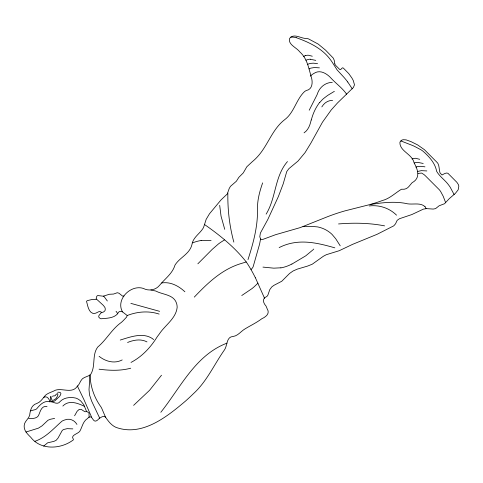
<?xml version="1.0" encoding="UTF-8"?>
<svg xmlns="http://www.w3.org/2000/svg" width="483" height="483" viewBox="0 0 483 483"><rect width="100%" height="100%" fill="white"/><g stroke="black" fill="none" stroke-linecap="round" stroke-linejoin="round"><path stroke-width="0.72" d="M89.083 417.354L89.011 413.08L86.397 411.105L83.782 404.73L80.86 401.119A20.558 20.111 23.1 0 0 79.967 400.383L78.638 399.441A13.222 12.932 23.1 0 0 75.928 398.125C70.832 396.887 64.257 397.4 60.393 401.27C57.507 405.521 53.704 401.675 50.178 401.699A3.037 2.97 23.1 0 0 49.834 401.802C49.399 398.825 46.99 395.492 43.705 397.346M334.81 63.913A4.758 4.649 23.1 0 0 335.83 65.573L336.53 66.28A23.975 23.45 23.1 0 1 336.911 66.648L338.849 68.61A11.707 11.447 23.1 0 0 339.157 68.906L339.471 69.214A3.574 3.496 23.1 0 1 339.67 69.449C340.956 70.838 342.006 66.557 343.377 68.115A2.91 2.85 23.1 0 0 343.618 68.387A6.575 6.43 23.1 0 0 343.818 68.58L343.884 68.646A13.904 13.596 23.1 0 1 344.385 69.129L348.774 73.627L351.859 77.956A42.619 41.683 23.1 0 1 353.29 80.601L354.48 84.827L353.381 87.495L337.454 103L331.205 109.979L322.481 122.187L310.792 143.258L305.057 152.616L298.035 161.05L288.87 168.682L286.763 171.537L283.189 183.896L278.377 196.539L267.805 219.499L260.373 233.084L259.8 236.724L260.548 239.049L259.631 243.957L253.158 266.713A8.99 8.797 23.1 0 1 252.295 268.119A12.407 12.135 23.1 0 1 251.003 269.538M311.179 119.959C310.146 124.837 308.396 129.933 304.067 132.843M247.996 259.606C253.273 243.245 257.928 226.34 257.481 209C257.312 200.016 259.697 191.28 262.649 182.876M309.217 110.215L316.268 96.328A77.715 76.012 23.1 0 0 317.204 94.42C319.251 87.562 325.023 82.539 332.298 82.333M266.127 214.132C276.264 197.698 274.435 176.561 287.457 161.57M74.587 415.778L77.159 411.232L79.254 409.361L81.204 409.397L84.73 411.655L86.137 411.739A2.017 1.974 23.1 0 0 86.578 411.377M52.405 396.368C53.384 395.323 55.05 396.706 55.823 394.75A1.346 1.316 23.1 0 0 56.064 394.418C59.85 391.061 56.922 398.97 54.766 399.435A5.814 5.687 23.1 0 1 53.541 400.129C50.504 402.436 51.083 390.469 50.461 400.22A1.962 1.92 23.1 0 0 50.763 400.679L51.095 400.981A3.061 2.989 23.1 0 0 52.671 401.608M161.503 375.225L149.603 390.258L133.622 405.346M321.829 106.906C324.093 103.078 327.969 100.15 332.582 100.482M160.827 412.277C180.63 387.463 195.404 355.059 226.998 343.141M334.816 63.907L334.2 60.206L333.27 58.105L325.608 50.19L318.237 44.098L308.715 38.984A11.664 11.411 23.1 0 0 306.965 38.519C301.211 38.9 294.117 32.808 289.655 38.332C287.626 44.575 296.785 47.612 299.768 51.886C307.152 58.274 308.685 68.163 311.269 77.02C312.942 81.917 312.634 89.361 306.385 90.496A9.503 9.298 23.1 0 0 304.495 91.631C296.049 99.655 294.189 112.708 284.523 119.802C271.989 129.529 267.842 145.8 257.161 157.102A49.526 48.439 23.1 0 1 252.331 161.654L246.843 166.75L243.257 172.926L238.85 177.333L236.362 181.24L230.476 186.341L229.208 188.485L227.306 193.937L220.966 199.974L209.513 213.746L206.175 219.318L203.862 226.533A15.221 14.888 23.1 0 1 203.053 228.338C199.521 234.007 192.892 237.479 191.902 244.754C189.62 254.082 179.567 257.517 174.967 265.149C172.522 273.487 165.126 278.613 159.813 285.048C155.906 290.102 148.867 291.352 143.312 288.417C130.863 284.3 115.413 299.418 122.513 311.903M319.843 102.42L321.835 100.186A31.848 31.154 23.1 0 1 323.544 98.562L327.655 95.417L334.369 91.335M123.992 295.976L122.579 296.121L119.029 293.241L117.321 292.716L113.559 294.056L109.369 294.274L103.211 296.2L97.808 295.53A2.288 2.234 23.1 0 0 97.047 295.982L96.443 297.033L96.111 299.418L92.446 299.4L87.351 300.625L86.511 301.271C87.677 305.202 88.353 312.078 93.11 313.467A5.307 5.192 23.1 0 0 94.608 313.419C96.805 313.37 99.166 310.321 101.146 312.018A1.594 1.558 23.1 0 1 101.291 312.38C100.718 314.167 96.624 316.244 99.866 318.249A3.924 3.834 23.1 0 0 101.032 318.768C107.154 318.176 115.334 318.382 118.667 312.139A3.924 3.84 23.1 0 1 119.893 311.384L122.072 311.547L127.204 315.508L126.546 317.138L123.376 320.489A69.377 67.862 23.1 0 1 121.384 322.372C111.863 329.068 106.58 339.621 97.765 347.023C91.77 354.836 95.876 365.885 90.744 374.331C87.936 377.114 82.828 376.698 80.921 380.725C79.755 382.578 79.121 384.836 77.334 386.225C72.275 394.031 62.627 387.873 55.533 390.161C52.279 391.967 48.439 392.739 45.559 395.166C42.878 398.143 40.832 401.995 36.853 403.468C31.486 404.863 30.133 410.556 29.656 415.386C28.467 419.256 24.072 421.605 24.15 425.958C23.896 430.745 27.658 434.223 30.779 437.296C40.862 450.524 61.057 449.25 73.277 439.922A0.833 0.815 23.1 0 0 73.325 439.156C70.113 435.171 78.065 433.855 79.773 431.301C82.327 427.026 82.762 421.484 87.489 418.532C93.479 412.108 91.921 426.652 99.063 418.604A27.114 26.523 23.1 0 1 100.959 417.409C102.438 416.352 104.745 415.815 105.898 417.662C108.488 421.52 111.495 425.312 115.823 427.298C141.857 436.904 166.756 416.968 185.466 401.113A224.239 219.342 23.1 0 0 193.454 393.657C206.821 381.467 214.108 364.611 224.36 350.036C227.547 345.84 226.129 336.796 233.011 336.494C238.095 335.854 241.029 331.072 245.261 328.748C250.774 325.415 256.63 322.644 261.792 318.75C265.855 316.92 270.395 313.491 267.111 308.691A22.616 22.121 23.1 0 0 265.946 305.968C263.072 302.853 261.901 298.319 266.773 296.508A4.915 4.806 23.1 0 0 267.89 295.059L269.798 289.601L271.796 286.908L273.988 285.302L281.752 281.269L289.552 273.469L293.084 270.993L297.268 269.134L307.635 266.061L312.266 264.195L323.387 256.25L326.321 254.704L339.217 250.713L352.524 244.38L377.12 234.291L393.784 225.827L395.529 223.822L397.177 220.32L399.477 218.721L411.866 214.543L423.374 209.139L426.447 208.62L433.215 209.073L435.575 208.632L439.15 205.764L444.535 203.729L449.232 198.694L455.378 193.357L458.156 189.837L458.808 186.287A6.907 6.756 23.1 0 0 458.373 184.591L456.882 182.32L449.745 175.118A12.606 12.329 23.1 0 0 449.25 174.659C447.373 171.187 443.811 174.121 442.042 174.997A3.822 3.737 23.1 0 0 441.77 174.701L440.46 173.373A17.364 16.983 23.1 0 1 440.013 172.89C438.733 169.255 439.862 164.027 436.107 161.4A26.565 25.985 23.1 0 1 435.237 160.579L424.406 149.658L417.578 144.888L410.979 141.616L406.094 139.865L403.148 139.702L401.886 140.106L400.401 141.434A5.114 4.999 23.1 0 0 399.912 142.358C399.544 151.33 412.446 154.089 414.094 162.91C417.97 169.672 420.729 178.124 412.102 182.713C408.6 186.468 407.718 189.861 401.451 189.245C395.166 193.049 389.769 198.591 382.385 200.523A158.442 154.983 23.1 0 1 368.819 204.846L345.061 210.842A196.575 192.276 23.1 0 0 327.377 216.776L300.317 227.571L275.57 234.702L263.229 239.272L261.544 239.502L260.548 239.049M43.669 446.111L47.612 442.833L53.939 441.359L56.161 440.297L58.026 438.093L62.15 430.607A5.579 5.452 23.1 0 1 63.623 429.508L67.179 428.656L72.842 428.892M194.293 297.111C206.501 284.264 219.723 271.434 236.61 265.064A79.623 77.884 23.1 0 1 239.586 264.008L246.252 261.961L247.99 264.575A145.739 142.557 23.1 0 1 255.404 277.816M257.988 283.129L254.402 286.558A54.857 53.661 23.1 0 1 251.812 288.725L241.76 295.53M313.37 249.439L313.763 249.047M312.978 249.832L305.805 255.791L291.901 264.086M197.849 263.809L212.297 249.288L218.497 243.903A56.765 55.521 23.1 0 1 221.039 242.11L224.45 239.966M310.297 76.115L310.424 76A21.276 20.811 23.1 0 1 312.453 74.346A17.835 17.448 23.1 0 1 313.853 73.464C320.078 69.123 327.19 73.736 331.423 78.584C336.41 83.879 342.495 88.178 346.649 94.227M62.838 406.058C68.984 399.568 77.938 403.19 84.694 406.469M412.047 159.028L412.289 158.865A4.178 4.087 23.1 0 1 412.736 158.617L415.555 158.273L419.727 159.312M131.002 362.425C142.05 356.641 150.611 347.44 157.12 336.935A118.522 115.932 23.1 0 1 159.203 334.139C164.969 325.216 175.848 318.732 177.146 307.514A13.983 13.675 23.1 0 0 176.536 303.288C173.874 294.558 163.031 294.763 156.19 291.219A7.106 6.949 23.1 0 0 155.617 290.983L150.877 290.035M34.933 441.311C46.06 437.447 53.535 428.548 62.017 421.14A15.854 15.504 23.1 0 1 64.65 419.999C69.304 417.964 74.557 420.101 76.948 424.418M417.517 171.513L421.333 170.638L426.851 170.94M305.286 55.527L308.106 55.177L312.284 56.215M279.162 247.586C297.606 238.204 316.166 242.484 334.846 247.845M122.193 359.932C114.477 364.001 105.62 361.525 99.1 356.327M127.566 342.483C133.7 339.935 140.867 338.631 146.983 341.904M120.237 340.056C130.332 336.965 142.968 332.075 152.61 338.722A10.487 10.258 23.1 0 1 152.851 338.951L153.564 339.682M127.21 315.52C137.413 311.553 148.643 310.611 159.13 314.077M101.327 312.791L103.567 311.946L104.757 310.949A2.566 2.512 23.1 0 0 105.065 310.364L105.197 309.893A4.323 4.232 23.1 0 0 104.823 307.339L103.392 305.425L96.419 299.037M25.985 432.019L38.356 428.18L42.045 425.843L47.986 420.252L50.467 419.238L54.615 418.399M418.049 173.415L421.671 173.077L423.941 174.532A23.921 23.395 23.1 0 1 425.39 175.818L439.427 189.861A24.808 24.265 23.1 0 1 440.719 191.654L443.249 196.352L445.64 202.661M130.724 368.203C120.394 371.016 109.575 370.576 99.057 369.187M370.739 204.448C382.27 202.631 394.092 201.236 405.678 203.403C411.914 205.293 419.824 201.936 424.998 206.621M280.858 267.799L273.789 268.162L262.969 267.105M30.477 410.858L35.573 409.536A7.583 7.414 23.1 0 0 36.678 408.817C40.029 404.772 44.062 400.25 49.942 401.759M201.133 240.576L211.083 240.401M161.66 282.96C170.451 281.523 178.65 285.924 184.898 291.774M338.541 223.943C353.906 222.693 369.429 222.911 384.595 225.869M303.028 226.648L311.764 226.394L317.349 226.883A26.251 25.677 23.1 0 1 319.969 227.481A27.893 27.283 23.1 0 1 330.028 232.631A25.949 25.382 23.1 0 1 332.123 234.49L335.709 238.723L340.219 245.817M57.7 392.317C59.324 391.882 61.915 392.673 60.538 394.738A7.553 7.384 23.1 0 1 59.337 396.591L55.074 400.673L53.438 401.566A2.427 2.373 23.1 0 1 52.671 401.608M369.181 205.945C379.264 204.714 389.304 208.028 396.549 215.17M290.826 37.088L291.436 37.1A23.365 22.852 23.1 0 1 296.206 37.577M28.763 418.453C32.681 418.791 38.193 418.586 39.232 413.828C40.361 410.93 41.61 406.795 45.233 406.402A8.211 8.036 23.1 0 1 46.646 406.583L47.044 406.656M310.358 59.27L315.761 60.375M319.408 67.849L314.427 67.523L310.798 68.127A12.528 12.25 23.1 0 0 309.048 68.936M317.566 63.69L313.443 63.164L310.358 63.388A13.47 13.174 23.1 0 0 307.713 64.372M424.962 166.834L420.832 166.309L417.747 166.532A11.357 11.109 23.1 0 0 415.923 167.136M130.857 303.372L159.619 311.33M296.194 37.644C309.494 42.426 322.885 48.674 331.169 60.719A33.309 32.584 23.1 0 1 332.213 62.216L337.11 69.908L342.936 76.236A65.133 63.708 23.1 0 1 347.718 81.977M423.205 163.471L417.807 162.366A12.304 12.039 23.1 0 0 414.317 162.97M400.818 140.909L412.838 145.594A56.62 55.382 23.1 0 1 414.988 146.615L421.073 149.851A21.952 21.475 23.1 0 1 423.048 151.251C429.145 156.637 435.159 163.067 436.638 171.32C439.765 176.808 445.435 180.274 448.979 185.478A32.904 32.186 23.1 0 1 450.295 187.38L454.123 194.564M204.496 224.51C219.837 235.179 234.678 247.224 246.252 261.961M103.489 296.151L103.972 296.496A6.913 6.762 23.1 0 1 104.123 296.616L107.329 300.987M347.724 81.971L352.264 88.836M99.709 418.169L91.631 401.083L89.506 394.871L89.017 389.606L90.019 375.098C90.393 386.66 94.251 397.684 101.019 407.006A40.989 40.089 23.1 0 1 101.889 408.66L105.554 417.288M255.422 277.803L264.533 298.216M426.078 208.638L425.65 207.744A8.881 8.688 23.1 0 0 425.004 206.615M91.535 417.01L84.006 399.749L77.98 387.294A6.551 6.412 23.1 0 1 77.672 385.911M224.734 229.334L221.039 216.124L219.687 205.36M233.85 242.122C229.479 226.116 227.584 209.586 227.861 193.013M192.62 242.871A38.737 37.891 23.1 0 1 201.115 240.504M291.871 264.026A38.869 38.018 23.1 0 1 280.883 267.902M311.324 119.995A50.751 49.646 23.1 0 1 319.704 102.318M116.041 311.342A5.005 4.896 23.1 0 1 117.484 313.793M303.783 56.668A5.941 5.808 23.1 0 1 305.274 55.503M305.938 60.212A14.828 14.508 23.1 0 1 310.352 59.168"/></g></svg>
